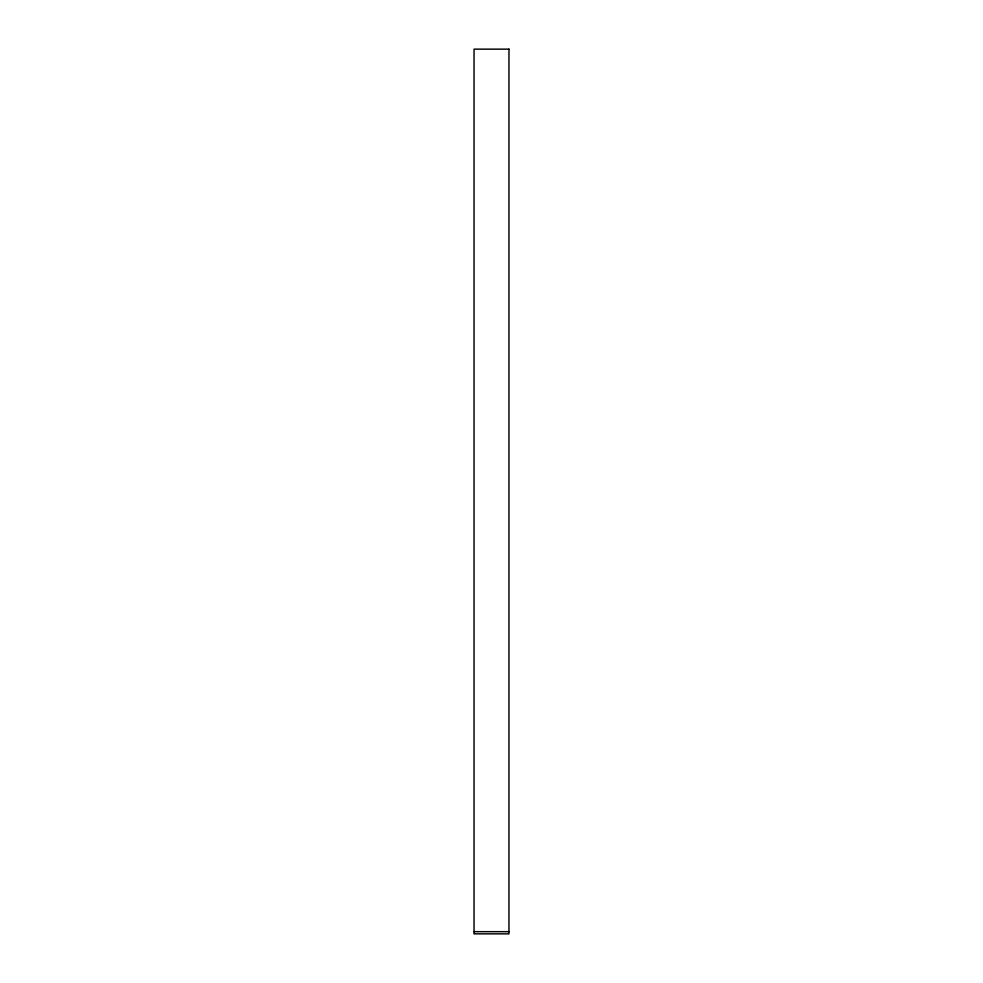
<?xml version="1.0" encoding="UTF-8"?>
<svg xmlns="http://www.w3.org/2000/svg" width="983" height="983" viewBox="0 0 983 983"><rect width="100%" height="100%" fill="white"/><g stroke="black" fill="none" stroke-linecap="round" stroke-linejoin="round"><path stroke-width="1.47" d="M474.039 931.663L508.961 931.663M508.961 49.15L474.039 49.15L474.039 933.85L508.961 933.85L508.961 49.15"/></g></svg>
